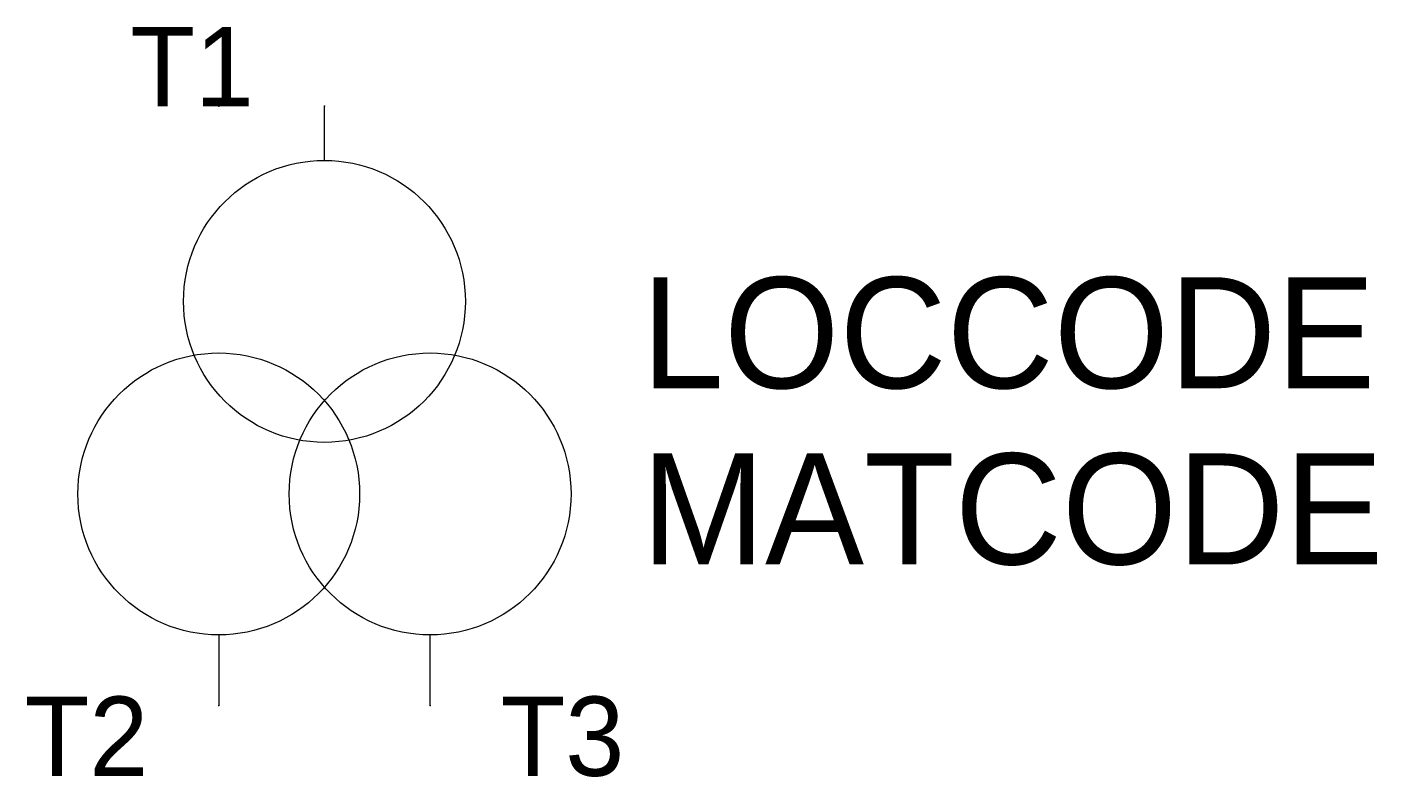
# Model space of a CAD drawing. Extents: x -8.4 to 29.9, y -10 to 11.2.
import ezdxf
from ezdxf.enums import TextEntityAlignment as Align

# ---------------------------------------------------------------- set-up
doc = ezdxf.new("R2010")
doc.units = 0
doc.layers.get('0').update_dxf_attribs({"linetype": 'CONTINUOUS'})
doc.layers.add('C', color=6, linetype='CONTINUOUS')
doc.layers.add('T2', color=1, linetype='CONTINUOUS')

msp = doc.modelspace()

# ---------------------------------------------------------------- linework, layer by layer
at = {"color": 0}
for p, q in [((0, 7.464), (0, 9)), ((-3, -6), (-3, -8)), ((3, -8), (3, -6))]:
    msp.add_line(p, q, dxfattribs=at)
at = {"color": 0, "linetype": 'CONTINUOUS'}
for centre in [(0, 3.464), (-3, -2), (3, -2)]:
    msp.add_circle(centre, 4, dxfattribs=at)
at = {"layer": 'C', "color": 0, "linetype": 'CONTINUOUS'}
for p in [(-3, 9), (0, 9), (-3, -8), (3, -8)]:
    msp.add_point(p, dxfattribs=at)

# ---------------------------------------------------------------- texts
at = {"color": 0, "linetype": 'CONTINUOUS'}
for tag, p in [('LOCCODE', (9, 1)), ('MATCODE', (9, -4))]:
    msp.add_attdef(tag, p, '', height=3.15, dxfattribs=at)
at = {"layer": 'T2', "color": 0, "linetype": 'CONTINUOUS'}
for tag, p in [('T1', (-2, 9)), ('T2', (-5, -10))]:
    msp.add_attdef(tag, text='', height=2.25, dxfattribs=at).set_placement(p, align=Align.RIGHT)
msp.add_attdef('T3', (5, -10), '', height=2.25, dxfattribs=at)

doc.saveas('drawing.dxf')
